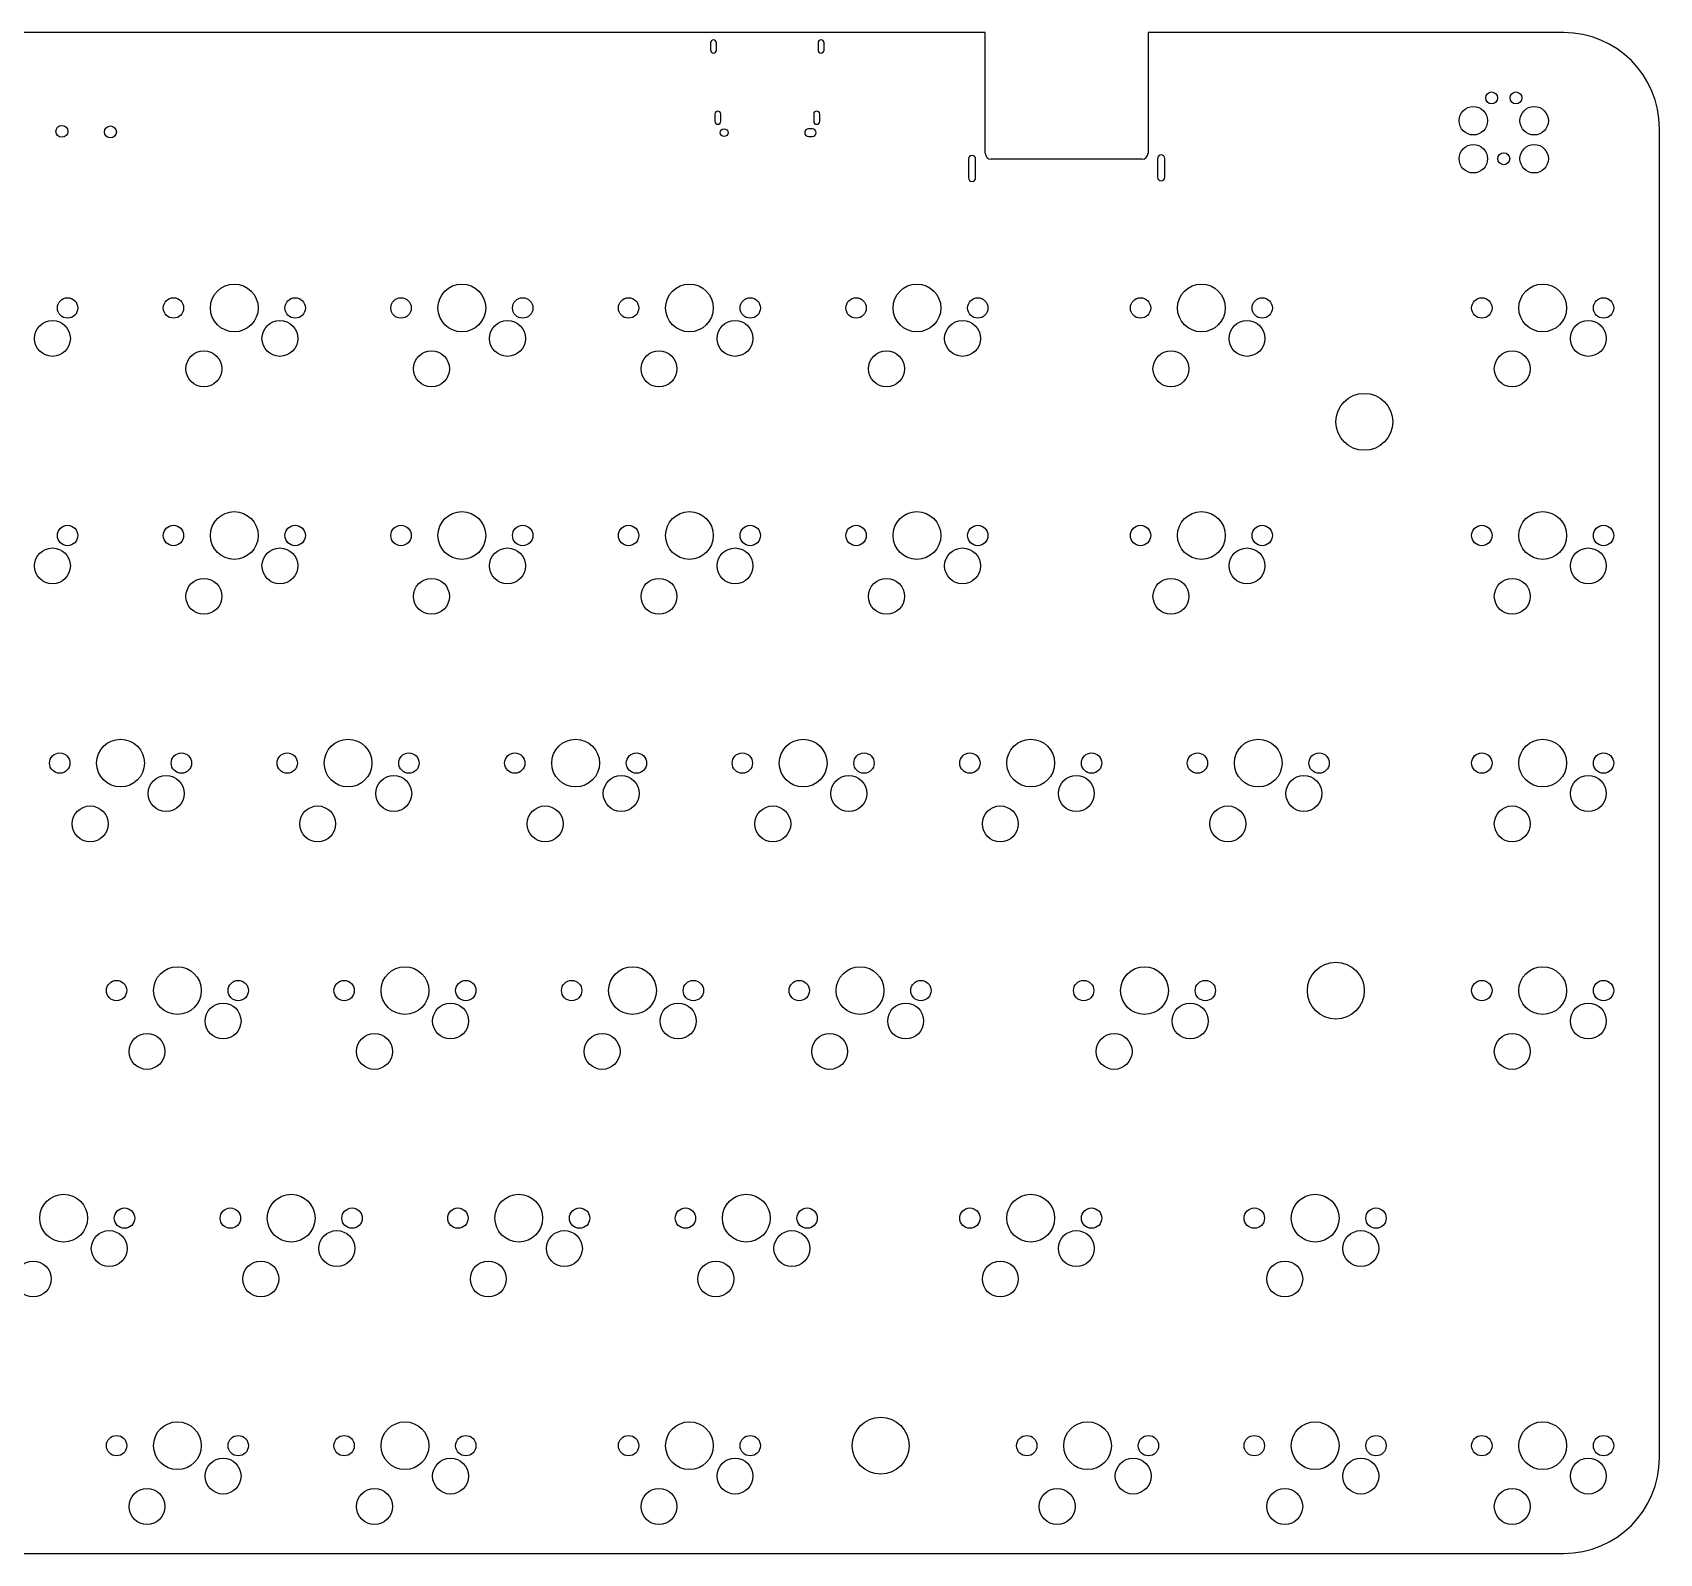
# Model space of a CAD drawing. Extents: x 1 to 300, y -114 to 13.
# Drawn here: x 164.2 to 300, y -114 to 13 of the extents above; entities that cross this region are included whole.
import ezdxf

# ---------------------------------------------------------------- set-up
doc = ezdxf.new("R2010")
doc.units = 0
doc.layers.add('Part__Feature439', color=7, linetype='CONTINUOUS')

msp = doc.modelspace()

# ---------------------------------------------------------------- linework, layer by layer
at = {"layer": 'Part__Feature439'}
for p, q in [((243.7, 13), (57.3, 13)), ((243.7, 13, 1.6), (57.3, 13, 1.6)), ((243.7, 13), (57.3, 13)), ((243.7, 13, 1.6), (57.3, 13, 1.6)), ((243.7, 10.9), (243.7, 13)), ((243.7, 10.9, 1.6), (243.7, 13, 1.6)), ((243.7, 10.9), (243.7, 13)), ((243.7, 13), (243.7, 13, 1.6)), ((243.7, 10.9, 1.6), (243.7, 13, 1.6)), ((243.7, 13), (243.7, 13, 1.6)), ((257.3, 13), (257.3, 10.9)), ((292, 13), (257.3, 13)), ((292, 13, 1.6), (257.3, 13, 1.6)), ((257.3, 13, 1.6), (257.3, 10.9, 1.6)), ((257.3, 13), (257.3, 13, 1.6)), ((257.3, 13), (257.3, 10.9)), ((257.3, 13, 1.6), (257.3, 10.9, 1.6)), ((292, 13), (257.3, 13)), ((257.3, 13), (257.3, 13, 1.6)), ((292, 13, 1.6), (257.3, 13, 1.6)), ((292, 13), (292, 13, 1.6)), ((292, 13), (292, 13, 1.6)), ((220.76, 12.14), (220.76, 11.54)), ((220.76, 12.14, 1.6), (220.76, 11.54, 1.6)), ((220.76, 12.14), (220.76, 12.14, 1.6)), ((220.76, 12.14), (220.76, 12.14, 1.6)), ((220.76, 12.14, 1.6), (220.76, 11.54, 1.6)), ((220.76, 12.14), (220.76, 11.54)), ((220.76, 11.54), (220.76, 11.54, 1.6)), ((220.76, 11.54), (220.76, 11.54, 1.6)), ((221.26, 11.54), (221.26, 12.14)), ((221.26, 11.54, 1.6), (221.26, 12.14, 1.6)), ((221.26, 12.14), (221.26, 12.14, 1.6)), ((221.26, 11.54, 1.6), (221.26, 12.14, 1.6)), ((221.26, 12.14), (221.26, 12.14, 1.6)), ((221.26, 11.54), (221.26, 12.14)), ((221.26, 11.54), (221.26, 11.54, 1.6)), ((221.26, 11.54), (221.26, 11.54, 1.6)), ((229.74, 12.14), (229.74, 11.54)), ((229.74, 12.14, 1.6), (229.74, 11.54, 1.6)), ((229.74, 12.14), (229.74, 12.14, 1.6)), ((229.74, 12.14), (229.74, 12.14, 1.6)), ((229.74, 12.14, 1.6), (229.74, 11.54, 1.6)), ((229.74, 12.14), (229.74, 11.54)), ((229.74, 11.54), (229.74, 11.54, 1.6)), ((229.74, 11.54), (229.74, 11.54, 1.6)), ((230.24, 11.54), (230.24, 12.14)), ((230.24, 11.54, 1.6), (230.24, 12.14, 1.6)), ((230.24, 12.14), (230.24, 12.14, 1.6)), ((230.24, 11.54, 1.6), (230.24, 12.14, 1.6)), ((230.24, 12.14), (230.24, 12.14, 1.6)), ((230.24, 11.54), (230.24, 12.14)), ((230.24, 11.54), (230.24, 11.54, 1.6)), ((230.24, 11.54), (230.24, 11.54, 1.6)), ((243.7, 2.92), (243.7, 10.9)), ((243.7, 2.92, 1.6), (243.7, 10.9, 1.6)), ((243.7, 2.92), (243.7, 10.9)), ((243.7, 10.9), (243.7, 10.9, 1.6)), ((243.7, 2.92, 1.6), (243.7, 10.9, 1.6)), ((243.7, 10.9), (243.7, 10.9, 1.6)), ((257.3, 10.9), (257.3, 10.9, 1.6)), ((257.3, 10.9), (257.3, 2.92)), ((257.3, 10.9, 1.6), (257.3, 2.92, 1.6)), ((257.3, 10.9), (257.3, 2.92)), ((257.3, 10.9, 1.6), (257.3, 2.92, 1.6)), ((257.3, 10.9), (257.3, 10.9, 1.6)), ((285.489, 7.54), (285.489, 7.54, 1.6)), ((285.489, 7.54), (285.489, 7.54, 1.6)), ((287.521, 7.54), (287.521, 7.54, 1.6)), ((287.521, 7.54), (287.521, 7.54, 1.6)), ((221.12, 6.19), (221.12, 5.59)), ((221.12, 6.19, 1.6), (221.12, 5.59, 1.6)), ((221.12, 6.19), (221.12, 6.19, 1.6)), ((221.12, 6.19), (221.12, 6.19, 1.6)), ((221.12, 6.19, 1.6), (221.12, 5.59, 1.6)), ((221.12, 6.19), (221.12, 5.59)), ((221.12, 5.59), (221.12, 5.59, 1.6)), ((221.12, 5.59), (221.12, 5.59, 1.6)), ((221.62, 5.59), (221.62, 6.19)), ((221.62, 5.59, 1.6), (221.62, 6.19, 1.6)), ((221.62, 6.19), (221.62, 6.19, 1.6)), ((221.62, 5.59, 1.6), (221.62, 6.19, 1.6)), ((221.62, 6.19), (221.62, 6.19, 1.6)), ((221.62, 5.59), (221.62, 6.19)), ((221.62, 5.59), (221.62, 5.59, 1.6)), ((221.62, 5.59), (221.62, 5.59, 1.6)), ((229.38, 6.19), (229.38, 5.59)), ((229.38, 6.19, 1.6), (229.38, 5.59, 1.6)), ((229.38, 6.19), (229.38, 6.19, 1.6)), ((229.38, 6.19), (229.38, 6.19, 1.6)), ((229.38, 6.19, 1.6), (229.38, 5.59, 1.6)), ((229.38, 6.19), (229.38, 5.59)), ((229.38, 5.59), (229.38, 5.59, 1.6)), ((229.38, 5.59), (229.38, 5.59, 1.6)), ((229.88, 5.59), (229.88, 6.19)), ((229.88, 5.59, 1.6), (229.88, 6.19, 1.6)), ((229.88, 6.19), (229.88, 6.19, 1.6)), ((229.88, 5.59, 1.6), (229.88, 6.19, 1.6)), ((229.88, 6.19), (229.88, 6.19, 1.6)), ((229.88, 5.59), (229.88, 6.19)), ((229.88, 5.59), (229.88, 5.59, 1.6)), ((229.88, 5.59), (229.88, 5.59, 1.6)), ((283.273, 5.635), (283.273, 5.635, 1.6)), ((283.273, 5.635), (283.273, 5.635, 1.6)), ((288.353, 5.635), (288.353, 5.635, 1.6)), ((288.353, 5.635), (288.353, 5.635, 1.6)), ((166.1, 4.75), (166.1, 4.75, 1.6)), ((166.1, 4.75), (166.1, 4.75, 1.6)), ((170.15, 4.7), (170.15, 4.7, 1.6)), ((170.15, 4.7), (170.15, 4.7, 1.6)), ((221.575, 4.64), (221.575, 4.64, 1.6)), ((221.575, 4.64), (221.575, 4.64, 1.6)), ((229.25, 4.965), (228.95, 4.965)), ((229.25, 4.965, 1.6), (228.95, 4.965, 1.6)), ((229.25, 4.965, 1.6), (228.95, 4.965, 1.6)), ((228.95, 4.965), (228.95, 4.965, 1.6)), ((229.25, 4.965), (228.95, 4.965)), ((228.95, 4.965), (228.95, 4.965, 1.6)), ((228.95, 4.315), (229.25, 4.315)), ((228.95, 4.315, 1.6), (229.25, 4.315, 1.6)), ((228.95, 4.315), (228.95, 4.315, 1.6)), ((228.95, 4.315, 1.6), (229.25, 4.315, 1.6)), ((228.95, 4.315), (229.25, 4.315)), ((228.95, 4.315), (228.95, 4.315, 1.6)), ((229.25, 4.965), (229.25, 4.965, 1.6)), ((229.25, 4.965), (229.25, 4.965, 1.6)), ((229.25, 4.315), (229.25, 4.315, 1.6)), ((229.25, 4.315), (229.25, 4.315, 1.6)), ((300, -106), (300, 5)), ((300, -106, 1.6), (300, 5, 1.6)), ((300, 5), (300, 5, 1.6)), ((300, -106), (300, 5)), ((300, 5), (300, 5, 1.6)), ((300, -106, 1.6), (300, 5, 1.6)), ((243.7, 2.92), (243.7, 2.92, 1.6)), ((243.7, 2.92), (243.7, 2.92, 1.6)), ((257.3, 2.92), (257.3, 2.92, 1.6)), ((257.3, 2.92), (257.3, 2.92, 1.6)), ((242.3, 2.44), (242.3, 0.86)), ((242.3, 2.44, 1.6), (242.3, 0.86, 1.6)), ((242.3, 2.44), (242.3, 2.44, 1.6)), ((242.3, 2.44, 1.6), (242.3, 0.86, 1.6)), ((242.3, 2.44), (242.3, 0.86)), ((242.3, 2.44), (242.3, 2.44, 1.6)), ((242.9, 0.86), (242.9, 2.44)), ((242.9, 0.86, 1.6), (242.9, 2.44, 1.6)), ((242.9, 0.86, 1.6), (242.9, 2.44, 1.6)), ((242.9, 2.44), (242.9, 2.44, 1.6)), ((242.9, 0.86), (242.9, 2.44)), ((242.9, 2.44), (242.9, 2.44, 1.6)), ((256.8, 2.42), (244.2, 2.42)), ((244.2, 2.42), (244.2, 2.42, 1.6)), ((256.8, 2.42, 1.6), (244.2, 2.42, 1.6)), ((256.8, 2.42), (244.2, 2.42)), ((256.8, 2.42, 1.6), (244.2, 2.42, 1.6)), ((244.2, 2.42), (244.2, 2.42, 1.6)), ((256.8, 2.42), (256.8, 2.42, 1.6)), ((256.8, 2.42), (256.8, 2.42, 1.6)), ((258.1, 2.49), (258.1, 0.91)), ((258.1, 2.49, 1.6), (258.1, 0.91, 1.6)), ((258.1, 2.49), (258.1, 2.49, 1.6)), ((258.1, 2.49, 1.6), (258.1, 0.91, 1.6)), ((258.1, 2.49), (258.1, 0.91)), ((258.1, 2.49), (258.1, 2.49, 1.6)), ((258.7, 0.91), (258.7, 2.49)), ((258.7, 0.91, 1.6), (258.7, 2.49, 1.6)), ((258.7, 0.91, 1.6), (258.7, 2.49, 1.6)), ((258.7, 2.49), (258.7, 2.49, 1.6)), ((258.7, 0.91), (258.7, 2.49)), ((258.7, 2.49), (258.7, 2.49, 1.6)), ((283.273, 2.46), (283.273, 2.46, 1.6)), ((283.273, 2.46), (283.273, 2.46, 1.6)), ((286.505, 2.46), (286.505, 2.46, 1.6)), ((286.505, 2.46), (286.505, 2.46, 1.6)), ((288.353, 2.46), (288.353, 2.46, 1.6)), ((288.353, 2.46), (288.353, 2.46, 1.6)), ((242.3, 0.86), (242.3, 0.86, 1.6)), ((242.3, 0.86), (242.3, 0.86, 1.6)), ((242.9, 0.86), (242.9, 0.86, 1.6)), ((242.9, 0.86), (242.9, 0.86, 1.6)), ((258.1, 0.91), (258.1, 0.91, 1.6)), ((258.1, 0.91), (258.1, 0.91, 1.6)), ((258.7, 0.91), (258.7, 0.91, 1.6)), ((258.7, 0.91), (258.7, 0.91, 1.6)), ((166.229, -10), (166.229, -10, 1.6)), ((166.229, -10), (166.229, -10, 1.6)), ((175.069, -10), (175.069, -10, 1.6)), ((175.069, -10), (175.069, -10, 1.6)), ((179.006, -10), (179.006, -10, 1.6)), ((179.006, -10), (179.006, -10, 1.6)), ((185.229, -10), (185.229, -10, 1.6)), ((185.229, -10), (185.229, -10, 1.6)), ((194.069, -10), (194.069, -10, 1.6)), ((194.069, -10), (194.069, -10, 1.6)), ((198.006, -10), (198.006, -10, 1.6)), ((198.006, -10), (198.006, -10, 1.6)), ((204.229, -10), (204.229, -10, 1.6)), ((204.229, -10), (204.229, -10, 1.6)), ((213.069, -10), (213.069, -10, 1.6)), ((213.069, -10), (213.069, -10, 1.6)), ((217.006, -10), (217.006, -10, 1.6)), ((217.006, -10), (217.006, -10, 1.6)), ((223.229, -10), (223.229, -10, 1.6)), ((223.229, -10), (223.229, -10, 1.6)), ((232.069, -10), (232.069, -10, 1.6)), ((232.069, -10), (232.069, -10, 1.6)), ((236.006, -10), (236.006, -10, 1.6)), ((236.006, -10), (236.006, -10, 1.6)), ((242.229, -10), (242.229, -10, 1.6)), ((242.229, -10), (242.229, -10, 1.6)), ((255.819, -10), (255.819, -10, 1.6)), ((255.819, -10), (255.819, -10, 1.6)), ((259.756, -10), (259.756, -10, 1.6)), ((259.756, -10), (259.756, -10, 1.6)), ((265.979, -10), (265.979, -10, 1.6)), ((265.979, -10), (265.979, -10, 1.6)), ((284.319, -10), (284.319, -10, 1.6)), ((284.319, -10), (284.319, -10, 1.6)), ((288.256, -10), (288.256, -10, 1.6)), ((288.256, -10), (288.256, -10, 1.6)), ((294.479, -10), (294.479, -10, 1.6)), ((294.479, -10), (294.479, -10, 1.6)), ((164.31, -12.54), (164.31, -12.54, 1.6)), ((164.31, -12.54), (164.31, -12.54, 1.6)), ((183.31, -12.54), (183.31, -12.54, 1.6)), ((183.31, -12.54), (183.31, -12.54, 1.6)), ((202.31, -12.54), (202.31, -12.54, 1.6)), ((202.31, -12.54), (202.31, -12.54, 1.6)), ((221.31, -12.54), (221.31, -12.54, 1.6)), ((221.31, -12.54), (221.31, -12.54, 1.6)), ((240.31, -12.54), (240.31, -12.54, 1.6)), ((240.31, -12.54), (240.31, -12.54, 1.6)), ((264.06, -12.54), (264.06, -12.54, 1.6)), ((264.06, -12.54), (264.06, -12.54, 1.6)), ((292.56, -12.54), (292.56, -12.54, 1.6)), ((292.56, -12.54), (292.56, -12.54, 1.6)), ((176.96, -15.08), (176.96, -15.08, 1.6)), ((176.96, -15.08), (176.96, -15.08, 1.6)), ((195.96, -15.08), (195.96, -15.08, 1.6)), ((195.96, -15.08), (195.96, -15.08, 1.6)), ((214.96, -15.08), (214.96, -15.08, 1.6)), ((214.96, -15.08), (214.96, -15.08, 1.6)), ((233.96, -15.08), (233.96, -15.08, 1.6)), ((233.96, -15.08), (233.96, -15.08, 1.6)), ((257.71, -15.08), (257.71, -15.08, 1.6)), ((257.71, -15.08), (257.71, -15.08, 1.6)), ((286.21, -15.08), (286.21, -15.08, 1.6)), ((286.21, -15.08), (286.21, -15.08, 1.6)), ((272.977, -19.5058), (272.977, -19.5058, 1.6)), ((272.977, -19.5058), (272.977, -19.5058, 1.6)), ((166.229, -29), (166.229, -29, 1.6)), ((166.229, -29), (166.229, -29, 1.6)), ((175.069, -29), (175.069, -29, 1.6)), ((175.069, -29), (175.069, -29, 1.6)), ((179.006, -29), (179.006, -29, 1.6)), ((179.006, -29), (179.006, -29, 1.6)), ((185.229, -29), (185.229, -29, 1.6)), ((185.229, -29), (185.229, -29, 1.6)), ((194.069, -29), (194.069, -29, 1.6)), ((194.069, -29), (194.069, -29, 1.6)), ((198.006, -29), (198.006, -29, 1.6)), ((198.006, -29), (198.006, -29, 1.6)), ((204.229, -29), (204.229, -29, 1.6)), ((204.229, -29), (204.229, -29, 1.6)), ((213.069, -29), (213.069, -29, 1.6)), ((213.069, -29), (213.069, -29, 1.6)), ((217.006, -29), (217.006, -29, 1.6)), ((217.006, -29), (217.006, -29, 1.6)), ((223.229, -29), (223.229, -29, 1.6)), ((223.229, -29), (223.229, -29, 1.6)), ((232.069, -29), (232.069, -29, 1.6)), ((232.069, -29), (232.069, -29, 1.6)), ((236.006, -29), (236.006, -29, 1.6)), ((236.006, -29), (236.006, -29, 1.6)), ((242.229, -29), (242.229, -29, 1.6)), ((242.229, -29), (242.229, -29, 1.6)), ((255.819, -29), (255.819, -29, 1.6)), ((255.819, -29), (255.819, -29, 1.6)), ((259.756, -29), (259.756, -29, 1.6)), ((259.756, -29), (259.756, -29, 1.6)), ((265.979, -29), (265.979, -29, 1.6)), ((265.979, -29), (265.979, -29, 1.6)), ((284.319, -29), (284.319, -29, 1.6)), ((284.319, -29), (284.319, -29, 1.6)), ((288.256, -29), (288.256, -29, 1.6)), ((288.256, -29), (288.256, -29, 1.6)), ((294.479, -29), (294.479, -29, 1.6)), ((294.479, -29), (294.479, -29, 1.6)), ((164.31, -31.54), (164.31, -31.54, 1.6)), ((164.31, -31.54), (164.31, -31.54, 1.6)), ((183.31, -31.54), (183.31, -31.54, 1.6)), ((183.31, -31.54), (183.31, -31.54, 1.6)), ((202.31, -31.54), (202.31, -31.54, 1.6)), ((202.31, -31.54), (202.31, -31.54, 1.6)), ((221.31, -31.54), (221.31, -31.54, 1.6)), ((221.31, -31.54), (221.31, -31.54, 1.6)), ((240.31, -31.54), (240.31, -31.54, 1.6)), ((240.31, -31.54), (240.31, -31.54, 1.6)), ((264.06, -31.54), (264.06, -31.54, 1.6)), ((264.06, -31.54), (264.06, -31.54, 1.6)), ((292.56, -31.54), (292.56, -31.54, 1.6)), ((292.56, -31.54), (292.56, -31.54, 1.6)), ((176.96, -34.08), (176.96, -34.08, 1.6)), ((176.96, -34.08), (176.96, -34.08, 1.6)), ((195.96, -34.08), (195.96, -34.08, 1.6)), ((195.96, -34.08), (195.96, -34.08, 1.6)), ((214.96, -34.08), (214.96, -34.08, 1.6)), ((214.96, -34.08), (214.96, -34.08, 1.6)), ((233.96, -34.08), (233.96, -34.08, 1.6)), ((233.96, -34.08), (233.96, -34.08, 1.6)), ((257.71, -34.08), (257.71, -34.08, 1.6)), ((257.71, -34.08), (257.71, -34.08, 1.6)), ((286.21, -34.08), (286.21, -34.08, 1.6)), ((286.21, -34.08), (286.21, -34.08, 1.6)), ((165.569, -48), (165.569, -48, 1.6)), ((165.569, -48), (165.569, -48, 1.6)), ((169.506, -48), (169.506, -48, 1.6)), ((169.506, -48), (169.506, -48, 1.6)), ((175.729, -48), (175.729, -48, 1.6)), ((175.729, -48), (175.729, -48, 1.6)), ((184.569, -48), (184.569, -48, 1.6)), ((184.569, -48), (184.569, -48, 1.6)), ((188.506, -48), (188.506, -48, 1.6)), ((188.506, -48), (188.506, -48, 1.6)), ((194.729, -48), (194.729, -48, 1.6)), ((194.729, -48), (194.729, -48, 1.6)), ((203.569, -48), (203.569, -48, 1.6)), ((203.569, -48), (203.569, -48, 1.6)), ((207.506, -48), (207.506, -48, 1.6)), ((207.506, -48), (207.506, -48, 1.6)), ((213.729, -48), (213.729, -48, 1.6)), ((213.729, -48), (213.729, -48, 1.6)), ((222.569, -48), (222.569, -48, 1.6)), ((222.569, -48), (222.569, -48, 1.6)), ((226.506, -48), (226.506, -48, 1.6)), ((226.506, -48), (226.506, -48, 1.6)), ((232.729, -48), (232.729, -48, 1.6)), ((232.729, -48), (232.729, -48, 1.6)), ((241.569, -48), (241.569, -48, 1.6)), ((241.569, -48), (241.569, -48, 1.6)), ((245.506, -48), (245.506, -48, 1.6)), ((245.506, -48), (245.506, -48, 1.6)), ((251.729, -48), (251.729, -48, 1.6)), ((251.729, -48), (251.729, -48, 1.6)), ((260.569, -48), (260.569, -48, 1.6)), ((260.569, -48), (260.569, -48, 1.6)), ((264.506, -48), (264.506, -48, 1.6)), ((264.506, -48), (264.506, -48, 1.6)), ((270.729, -48), (270.729, -48, 1.6)), ((270.729, -48), (270.729, -48, 1.6)), ((284.319, -48), (284.319, -48, 1.6)), ((284.319, -48), (284.319, -48, 1.6)), ((288.256, -48), (288.256, -48, 1.6)), ((288.256, -48), (288.256, -48, 1.6)), ((294.479, -48), (294.479, -48, 1.6)), ((294.479, -48), (294.479, -48, 1.6)), ((173.81, -50.54), (173.81, -50.54, 1.6)), ((173.81, -50.54), (173.81, -50.54, 1.6)), ((192.81, -50.54), (192.81, -50.54, 1.6)), ((192.81, -50.54), (192.81, -50.54, 1.6)), ((211.81, -50.54), (211.81, -50.54, 1.6)), ((211.81, -50.54), (211.81, -50.54, 1.6)), ((230.81, -50.54), (230.81, -50.54, 1.6)), ((230.81, -50.54), (230.81, -50.54, 1.6)), ((249.81, -50.54), (249.81, -50.54, 1.6)), ((249.81, -50.54), (249.81, -50.54, 1.6)), ((268.81, -50.54), (268.81, -50.54, 1.6)), ((268.81, -50.54), (268.81, -50.54, 1.6)), ((292.56, -50.54), (292.56, -50.54, 1.6)), ((292.56, -50.54), (292.56, -50.54, 1.6)), ((167.46, -53.08), (167.46, -53.08, 1.6)), ((167.46, -53.08), (167.46, -53.08, 1.6)), ((186.46, -53.08), (186.46, -53.08, 1.6)), ((186.46, -53.08), (186.46, -53.08, 1.6)), ((205.46, -53.08), (205.46, -53.08, 1.6)), ((205.46, -53.08), (205.46, -53.08, 1.6)), ((224.46, -53.08), (224.46, -53.08, 1.6)), ((224.46, -53.08), (224.46, -53.08, 1.6)), ((243.46, -53.08), (243.46, -53.08, 1.6)), ((243.46, -53.08), (243.46, -53.08, 1.6)), ((262.46, -53.08), (262.46, -53.08, 1.6)), ((262.46, -53.08), (262.46, -53.08, 1.6)), ((286.21, -53.08), (286.21, -53.08, 1.6)), ((286.21, -53.08), (286.21, -53.08, 1.6)), ((170.319, -67), (170.319, -67, 1.6)), ((170.319, -67), (170.319, -67, 1.6)), ((174.256, -67), (174.256, -67, 1.6)), ((174.256, -67), (174.256, -67, 1.6)), ((180.479, -67), (180.479, -67, 1.6)), ((180.479, -67), (180.479, -67, 1.6)), ((189.319, -67), (189.319, -67, 1.6)), ((189.319, -67), (189.319, -67, 1.6)), ((193.256, -67), (193.256, -67, 1.6)), ((193.256, -67), (193.256, -67, 1.6)), ((199.479, -67), (199.479, -67, 1.6)), ((199.479, -67), (199.479, -67, 1.6)), ((208.319, -67), (208.319, -67, 1.6)), ((208.319, -67), (208.319, -67, 1.6)), ((212.256, -67), (212.256, -67, 1.6)), ((212.256, -67), (212.256, -67, 1.6)), ((218.479, -67), (218.479, -67, 1.6)), ((218.479, -67), (218.479, -67, 1.6)), ((227.319, -67), (227.319, -67, 1.6)), ((227.319, -67), (227.319, -67, 1.6)), ((231.256, -67), (231.256, -67, 1.6)), ((231.256, -67), (231.256, -67, 1.6)), ((237.479, -67), (237.479, -67, 1.6)), ((237.479, -67), (237.479, -67, 1.6)), ((251.069, -67), (251.069, -67, 1.6)), ((251.069, -67), (251.069, -67, 1.6)), ((255.006, -67), (255.006, -67, 1.6)), ((255.006, -67), (255.006, -67, 1.6)), ((261.229, -67), (261.229, -67, 1.6)), ((261.229, -67), (261.229, -67, 1.6)), ((270.602, -67), (270.602, -67, 1.6)), ((270.602, -67), (270.602, -67, 1.6)), ((284.319, -67), (284.319, -67, 1.6)), ((284.319, -67), (284.319, -67, 1.6)), ((288.256, -67), (288.256, -67, 1.6)), ((288.256, -67), (288.256, -67, 1.6)), ((294.479, -67), (294.479, -67, 1.6)), ((294.479, -67), (294.479, -67, 1.6)), ((178.56, -69.54), (178.56, -69.54, 1.6)), ((178.56, -69.54), (178.56, -69.54, 1.6)), ((197.56, -69.54), (197.56, -69.54, 1.6)), ((197.56, -69.54), (197.56, -69.54, 1.6)), ((216.56, -69.54), (216.56, -69.54, 1.6)), ((216.56, -69.54), (216.56, -69.54, 1.6)), ((235.56, -69.54), (235.56, -69.54, 1.6)), ((235.56, -69.54), (235.56, -69.54, 1.6)), ((259.31, -69.54), (259.31, -69.54, 1.6)), ((259.31, -69.54), (259.31, -69.54, 1.6)), ((292.56, -69.54), (292.56, -69.54, 1.6)), ((292.56, -69.54), (292.56, -69.54, 1.6)), ((172.21, -72.08), (172.21, -72.08, 1.6)), ((172.21, -72.08), (172.21, -72.08, 1.6)), ((191.21, -72.08), (191.21, -72.08, 1.6)), ((191.21, -72.08), (191.21, -72.08, 1.6)), ((210.21, -72.08), (210.21, -72.08, 1.6)), ((210.21, -72.08), (210.21, -72.08, 1.6)), ((229.21, -72.08), (229.21, -72.08, 1.6)), ((229.21, -72.08), (229.21, -72.08, 1.6)), ((252.96, -72.08), (252.96, -72.08, 1.6)), ((252.96, -72.08), (252.96, -72.08, 1.6)), ((286.21, -72.08), (286.21, -72.08, 1.6)), ((286.21, -72.08), (286.21, -72.08, 1.6)), ((164.756, -86), (164.756, -86, 1.6)), ((164.756, -86), (164.756, -86, 1.6)), ((170.979, -86), (170.979, -86, 1.6)), ((170.979, -86), (170.979, -86, 1.6)), ((179.819, -86), (179.819, -86, 1.6)), ((179.819, -86), (179.819, -86, 1.6)), ((183.756, -86), (183.756, -86, 1.6)), ((183.756, -86), (183.756, -86, 1.6)), ((189.979, -86), (189.979, -86, 1.6)), ((189.979, -86), (189.979, -86, 1.6)), ((198.819, -86), (198.819, -86, 1.6)), ((198.819, -86), (198.819, -86, 1.6)), ((202.756, -86), (202.756, -86, 1.6)), ((202.756, -86), (202.756, -86, 1.6)), ((208.979, -86), (208.979, -86, 1.6)), ((208.979, -86), (208.979, -86, 1.6)), ((217.819, -86), (217.819, -86, 1.6)), ((217.819, -86), (217.819, -86, 1.6)), ((221.756, -86), (221.756, -86, 1.6)), ((221.756, -86), (221.756, -86, 1.6)), ((227.979, -86), (227.979, -86, 1.6)), ((227.979, -86), (227.979, -86, 1.6)), ((241.569, -86), (241.569, -86, 1.6)), ((241.569, -86), (241.569, -86, 1.6)), ((245.506, -86), (245.506, -86, 1.6)), ((245.506, -86), (245.506, -86, 1.6)), ((251.729, -86), (251.729, -86, 1.6)), ((251.729, -86), (251.729, -86, 1.6)), ((265.319, -86), (265.319, -86, 1.6)), ((265.319, -86), (265.319, -86, 1.6)), ((269.256, -86), (269.256, -86, 1.6)), ((269.256, -86), (269.256, -86, 1.6)), ((275.479, -86), (275.479, -86, 1.6)), ((275.479, -86), (275.479, -86, 1.6)), ((169.06, -88.54), (169.06, -88.54, 1.6)), ((169.06, -88.54), (169.06, -88.54, 1.6)), ((188.06, -88.54), (188.06, -88.54, 1.6)), ((188.06, -88.54), (188.06, -88.54, 1.6)), ((207.06, -88.54), (207.06, -88.54, 1.6)), ((207.06, -88.54), (207.06, -88.54, 1.6)), ((226.06, -88.54), (226.06, -88.54, 1.6)), ((226.06, -88.54), (226.06, -88.54, 1.6)), ((249.81, -88.54), (249.81, -88.54, 1.6)), ((249.81, -88.54), (249.81, -88.54, 1.6)), ((273.56, -88.54), (273.56, -88.54, 1.6)), ((273.56, -88.54), (273.56, -88.54, 1.6)), ((181.71, -91.08), (181.71, -91.08, 1.6)), ((181.71, -91.08), (181.71, -91.08, 1.6)), ((200.71, -91.08), (200.71, -91.08, 1.6)), ((200.71, -91.08), (200.71, -91.08, 1.6)), ((219.71, -91.08), (219.71, -91.08, 1.6)), ((219.71, -91.08), (219.71, -91.08, 1.6)), ((243.46, -91.08), (243.46, -91.08, 1.6)), ((243.46, -91.08), (243.46, -91.08, 1.6)), ((267.21, -91.08), (267.21, -91.08, 1.6)), ((267.21, -91.08), (267.21, -91.08, 1.6)), ((170.319, -105), (170.319, -105, 1.6)), ((170.319, -105), (170.319, -105, 1.6)), ((174.256, -105), (174.256, -105, 1.6)), ((174.256, -105), (174.256, -105, 1.6)), ((180.479, -105), (180.479, -105, 1.6)), ((180.479, -105), (180.479, -105, 1.6)), ((189.319, -105), (189.319, -105, 1.6)), ((189.319, -105), (189.319, -105, 1.6)), ((193.256, -105), (193.256, -105, 1.6)), ((193.256, -105), (193.256, -105, 1.6)), ((199.479, -105), (199.479, -105, 1.6)), ((199.479, -105), (199.479, -105, 1.6)), ((213.069, -105), (213.069, -105, 1.6)), ((213.069, -105), (213.069, -105, 1.6)), ((217.006, -105), (217.006, -105, 1.6)), ((217.006, -105), (217.006, -105, 1.6)), ((223.229, -105), (223.229, -105, 1.6)), ((223.229, -105), (223.229, -105, 1.6)), ((232.6, -105), (232.6, -105, 1.6)), ((232.6, -105), (232.6, -105, 1.6)), ((246.319, -105), (246.319, -105, 1.6)), ((246.319, -105), (246.319, -105, 1.6)), ((250.256, -105), (250.256, -105, 1.6)), ((250.256, -105), (250.256, -105, 1.6)), ((256.479, -105), (256.479, -105, 1.6)), ((256.479, -105), (256.479, -105, 1.6)), ((265.319, -105), (265.319, -105, 1.6)), ((265.319, -105), (265.319, -105, 1.6)), ((269.256, -105), (269.256, -105, 1.6)), ((269.256, -105), (269.256, -105, 1.6)), ((275.479, -105), (275.479, -105, 1.6)), ((275.479, -105), (275.479, -105, 1.6)), ((284.319, -105), (284.319, -105, 1.6)), ((284.319, -105), (284.319, -105, 1.6)), ((288.256, -105), (288.256, -105, 1.6)), ((288.256, -105), (288.256, -105, 1.6)), ((294.479, -105), (294.479, -105, 1.6)), ((294.479, -105), (294.479, -105, 1.6)), ((300, -106), (300, -106, 1.6)), ((300, -106), (300, -106, 1.6)), ((178.56, -107.54), (178.56, -107.54, 1.6)), ((178.56, -107.54), (178.56, -107.54, 1.6)), ((197.56, -107.54), (197.56, -107.54, 1.6)), ((197.56, -107.54), (197.56, -107.54, 1.6)), ((221.31, -107.54), (221.31, -107.54, 1.6)), ((221.31, -107.54), (221.31, -107.54, 1.6)), ((254.56, -107.54), (254.56, -107.54, 1.6)), ((254.56, -107.54), (254.56, -107.54, 1.6)), ((273.56, -107.54), (273.56, -107.54, 1.6)), ((273.56, -107.54), (273.56, -107.54, 1.6)), ((292.56, -107.54), (292.56, -107.54, 1.6)), ((292.56, -107.54), (292.56, -107.54, 1.6)), ((172.21, -110.08), (172.21, -110.08, 1.6)), ((172.21, -110.08), (172.21, -110.08, 1.6)), ((191.21, -110.08), (191.21, -110.08, 1.6)), ((191.21, -110.08), (191.21, -110.08, 1.6)), ((214.96, -110.08), (214.96, -110.08, 1.6)), ((214.96, -110.08), (214.96, -110.08, 1.6)), ((248.21, -110.08), (248.21, -110.08, 1.6)), ((248.21, -110.08), (248.21, -110.08, 1.6)), ((267.21, -110.08), (267.21, -110.08, 1.6)), ((267.21, -110.08), (267.21, -110.08, 1.6)), ((286.21, -110.08), (286.21, -110.08, 1.6)), ((286.21, -110.08), (286.21, -110.08, 1.6)), ((9, -114), (292, -114)), ((9, -114, 1.6), (292, -114, 1.6)), ((9, -114), (292, -114)), ((9, -114, 1.6), (292, -114, 1.6)), ((292, -114), (292, -114, 1.6)), ((292, -114), (292, -114, 1.6))]:
    msp.add_line(p, q, dxfattribs=at)
for centre, radius in [((284.46, 5.635), 1.1874), ((284.46, 5.635), 1.1874), ((284.46, 5.635), 1.1874), ((284.46, 5.635), 1.1874), ((285.984, 7.54), 0.4953), ((285.984, 7.54), 0.4953), ((285.984, 7.54), 0.4953), ((285.984, 7.54), 0.4953), ((288.016, 7.54), 0.4953), ((288.016, 7.54), 0.4953), ((288.016, 7.54), 0.4953), ((288.016, 7.54), 0.4953), ((289.54, 5.635), 1.1874), ((289.54, 5.635), 1.1874), ((289.54, 5.635), 1.1874), ((289.54, 5.635), 1.1874), ((166.6, 4.75), 0.5), ((166.6, 4.75), 0.5), ((166.6, 4.75), 0.5), ((166.6, 4.75), 0.5), ((170.65, 4.7), 0.5), ((170.65, 4.7), 0.5), ((170.65, 4.7), 0.5), ((170.65, 4.7), 0.5), ((221.9, 4.64), 0.325), ((221.9, 4.64), 0.325), ((221.9, 4.64), 0.325), ((221.9, 4.64), 0.325), ((284.46, 2.46), 1.1874), ((284.46, 2.46), 1.1874), ((284.46, 2.46), 1.1874), ((284.46, 2.46), 1.1874), ((287, 2.46), 0.4953), ((287, 2.46), 0.4953), ((287, 2.46), 0.4953), ((287, 2.46), 0.4953), ((289.54, 2.46), 1.1874), ((289.54, 2.46), 1.1874), ((289.54, 2.46), 1.1874), ((289.54, 2.46), 1.1874), ((181, -10), 1.9939), ((181, -10), 1.9939), ((181, -10), 1.9939), ((181, -10), 1.9939), ((200, -10), 1.9939), ((200, -10), 1.9939), ((200, -10), 1.9939), ((200, -10), 1.9939), ((219, -10), 1.9939), ((219, -10), 1.9939), ((219, -10), 1.9939), ((219, -10), 1.9939), ((238, -10), 1.9939), ((238, -10), 1.9939), ((238, -10), 1.9939), ((238, -10), 1.9939), ((261.75, -10), 1.9939), ((261.75, -10), 1.9939), ((261.75, -10), 1.9939), ((261.75, -10), 1.9939), ((290.25, -10), 1.9939), ((290.25, -10), 1.9939), ((290.25, -10), 1.9939), ((290.25, -10), 1.9939), ((167.08, -10), 0.8509), ((167.08, -10), 0.8509), ((167.08, -10), 0.8509), ((167.08, -10), 0.8509), ((175.92, -10), 0.8509), ((175.92, -10), 0.8509), ((175.92, -10), 0.8509), ((175.92, -10), 0.8509), ((186.08, -10), 0.8509), ((186.08, -10), 0.8509), ((186.08, -10), 0.8509), ((186.08, -10), 0.8509), ((194.92, -10), 0.8509), ((194.92, -10), 0.8509), ((194.92, -10), 0.8509), ((194.92, -10), 0.8509), ((205.08, -10), 0.8509), ((205.08, -10), 0.8509), ((205.08, -10), 0.8509), ((205.08, -10), 0.8509), ((213.92, -10), 0.8509), ((213.92, -10), 0.8509), ((213.92, -10), 0.8509), ((213.92, -10), 0.8509), ((224.08, -10), 0.8509), ((224.08, -10), 0.8509), ((224.08, -10), 0.8509), ((224.08, -10), 0.8509), ((232.92, -10), 0.8509), ((232.92, -10), 0.8509), ((232.92, -10), 0.8509), ((232.92, -10), 0.8509), ((243.08, -10), 0.8509), ((243.08, -10), 0.8509), ((243.08, -10), 0.8509), ((243.08, -10), 0.8509), ((256.67, -10), 0.8509), ((256.67, -10), 0.8509), ((256.67, -10), 0.8509), ((256.67, -10), 0.8509), ((266.83, -10), 0.8509), ((266.83, -10), 0.8509), ((266.83, -10), 0.8509), ((266.83, -10), 0.8509), ((285.17, -10), 0.8509), ((285.17, -10), 0.8509), ((285.17, -10), 0.8509), ((285.17, -10), 0.8509), ((295.33, -10), 0.8509), ((295.33, -10), 0.8509), ((295.33, -10), 0.8509), ((295.33, -10), 0.8509), ((165.81, -12.54), 1.5), ((165.81, -12.54), 1.5), ((165.81, -12.54), 1.5), ((165.81, -12.54), 1.5), ((184.81, -12.54), 1.5), ((184.81, -12.54), 1.5), ((184.81, -12.54), 1.5), ((184.81, -12.54), 1.5), ((203.81, -12.54), 1.5), ((203.81, -12.54), 1.5), ((203.81, -12.54), 1.5), ((203.81, -12.54), 1.5), ((222.81, -12.54), 1.5), ((222.81, -12.54), 1.5), ((222.81, -12.54), 1.5), ((222.81, -12.54), 1.5), ((241.81, -12.54), 1.5), ((241.81, -12.54), 1.5), ((241.81, -12.54), 1.5), ((241.81, -12.54), 1.5), ((265.56, -12.54), 1.5), ((265.56, -12.54), 1.5), ((265.56, -12.54), 1.5), ((265.56, -12.54), 1.5), ((294.06, -12.54), 1.5), ((294.06, -12.54), 1.5), ((294.06, -12.54), 1.5), ((294.06, -12.54), 1.5), ((178.46, -15.08), 1.5), ((178.46, -15.08), 1.5), ((178.46, -15.08), 1.5), ((178.46, -15.08), 1.5), ((197.46, -15.08), 1.5), ((197.46, -15.08), 1.5), ((197.46, -15.08), 1.5), ((197.46, -15.08), 1.5), ((216.46, -15.08), 1.5), ((216.46, -15.08), 1.5), ((216.46, -15.08), 1.5), ((216.46, -15.08), 1.5), ((235.46, -15.08), 1.5), ((235.46, -15.08), 1.5), ((235.46, -15.08), 1.5), ((235.46, -15.08), 1.5), ((259.21, -15.08), 1.5), ((259.21, -15.08), 1.5), ((259.21, -15.08), 1.5), ((259.21, -15.08), 1.5), ((287.71, -15.08), 1.5), ((287.71, -15.08), 1.5), ((287.71, -15.08), 1.5), ((287.71, -15.08), 1.5), ((275.352, -19.5058), 2.375), ((275.352, -19.5058), 2.375), ((275.352, -19.5058), 2.375), ((275.352, -19.5058), 2.375), ((181, -29), 1.9939), ((181, -29), 1.9939), ((181, -29), 1.9939), ((181, -29), 1.9939), ((200, -29), 1.9939), ((200, -29), 1.9939), ((200, -29), 1.9939), ((200, -29), 1.9939), ((219, -29), 1.9939), ((219, -29), 1.9939), ((219, -29), 1.9939), ((219, -29), 1.9939), ((238, -29), 1.9939), ((238, -29), 1.9939), ((238, -29), 1.9939), ((238, -29), 1.9939), ((261.75, -29), 1.9939), ((261.75, -29), 1.9939), ((261.75, -29), 1.9939), ((261.75, -29), 1.9939), ((290.25, -29), 1.9939), ((290.25, -29), 1.9939), ((290.25, -29), 1.9939), ((290.25, -29), 1.9939), ((167.08, -29), 0.8509), ((167.08, -29), 0.8509), ((167.08, -29), 0.8509), ((167.08, -29), 0.8509), ((175.92, -29), 0.8509), ((175.92, -29), 0.8509), ((175.92, -29), 0.8509), ((175.92, -29), 0.8509), ((186.08, -29), 0.8509), ((186.08, -29), 0.8509), ((186.08, -29), 0.8509), ((186.08, -29), 0.8509), ((194.92, -29), 0.8509), ((194.92, -29), 0.8509), ((194.92, -29), 0.8509), ((194.92, -29), 0.8509), ((205.08, -29), 0.8509), ((205.08, -29), 0.8509), ((205.08, -29), 0.8509), ((205.08, -29), 0.8509), ((213.92, -29), 0.8509), ((213.92, -29), 0.8509), ((213.92, -29), 0.8509), ((213.92, -29), 0.8509), ((224.08, -29), 0.8509), ((224.08, -29), 0.8509), ((224.08, -29), 0.8509), ((224.08, -29), 0.8509), ((232.92, -29), 0.8509), ((232.92, -29), 0.8509), ((232.92, -29), 0.8509), ((232.92, -29), 0.8509), ((243.08, -29), 0.8509), ((243.08, -29), 0.8509), ((243.08, -29), 0.8509), ((243.08, -29), 0.8509), ((256.67, -29), 0.8509), ((256.67, -29), 0.8509), ((256.67, -29), 0.8509), ((256.67, -29), 0.8509), ((266.83, -29), 0.8509), ((266.83, -29), 0.8509), ((266.83, -29), 0.8509), ((266.83, -29), 0.8509), ((285.17, -29), 0.8509), ((285.17, -29), 0.8509), ((285.17, -29), 0.8509), ((285.17, -29), 0.8509), ((295.33, -29), 0.8509), ((295.33, -29), 0.8509), ((295.33, -29), 0.8509), ((295.33, -29), 0.8509), ((165.81, -31.54), 1.5), ((165.81, -31.54), 1.5), ((165.81, -31.54), 1.5), ((165.81, -31.54), 1.5), ((184.81, -31.54), 1.5), ((184.81, -31.54), 1.5), ((184.81, -31.54), 1.5), ((184.81, -31.54), 1.5), ((203.81, -31.54), 1.5), ((203.81, -31.54), 1.5), ((203.81, -31.54), 1.5), ((203.81, -31.54), 1.5), ((222.81, -31.54), 1.5), ((222.81, -31.54), 1.5), ((222.81, -31.54), 1.5), ((222.81, -31.54), 1.5), ((241.81, -31.54), 1.5), ((241.81, -31.54), 1.5), ((241.81, -31.54), 1.5), ((241.81, -31.54), 1.5), ((265.56, -31.54), 1.5), ((265.56, -31.54), 1.5), ((265.56, -31.54), 1.5), ((265.56, -31.54), 1.5), ((294.06, -31.54), 1.5), ((294.06, -31.54), 1.5), ((294.06, -31.54), 1.5), ((294.06, -31.54), 1.5), ((178.46, -34.08), 1.5), ((178.46, -34.08), 1.5), ((178.46, -34.08), 1.5), ((178.46, -34.08), 1.5), ((197.46, -34.08), 1.5), ((197.46, -34.08), 1.5), ((197.46, -34.08), 1.5), ((197.46, -34.08), 1.5), ((216.46, -34.08), 1.5), ((216.46, -34.08), 1.5), ((216.46, -34.08), 1.5), ((216.46, -34.08), 1.5), ((235.46, -34.08), 1.5), ((235.46, -34.08), 1.5), ((235.46, -34.08), 1.5), ((235.46, -34.08), 1.5), ((259.21, -34.08), 1.5), ((259.21, -34.08), 1.5), ((259.21, -34.08), 1.5), ((259.21, -34.08), 1.5), ((287.71, -34.08), 1.5), ((287.71, -34.08), 1.5), ((287.71, -34.08), 1.5), ((287.71, -34.08), 1.5), ((171.5, -48), 1.9939), ((171.5, -48), 1.9939), ((171.5, -48), 1.9939), ((171.5, -48), 1.9939), ((190.5, -48), 1.9939), ((190.5, -48), 1.9939), ((190.5, -48), 1.9939), ((190.5, -48), 1.9939), ((209.5, -48), 1.9939), ((209.5, -48), 1.9939), ((209.5, -48), 1.9939), ((209.5, -48), 1.9939), ((228.5, -48), 1.9939), ((228.5, -48), 1.9939), ((228.5, -48), 1.9939), ((228.5, -48), 1.9939), ((247.5, -48), 1.9939), ((247.5, -48), 1.9939), ((247.5, -48), 1.9939), ((247.5, -48), 1.9939), ((266.5, -48), 1.9939), ((266.5, -48), 1.9939), ((266.5, -48), 1.9939), ((266.5, -48), 1.9939), ((290.25, -48), 1.9939), ((290.25, -48), 1.9939), ((290.25, -48), 1.9939), ((290.25, -48), 1.9939), ((166.42, -48), 0.8509), ((166.42, -48), 0.8509), ((166.42, -48), 0.8509), ((166.42, -48), 0.8509), ((176.58, -48), 0.8509), ((176.58, -48), 0.8509), ((176.58, -48), 0.8509), ((176.58, -48), 0.8509), ((185.42, -48), 0.8509), ((185.42, -48), 0.8509), ((185.42, -48), 0.8509), ((185.42, -48), 0.8509), ((195.58, -48), 0.8509), ((195.58, -48), 0.8509), ((195.58, -48), 0.8509), ((195.58, -48), 0.8509), ((204.42, -48), 0.8509), ((204.42, -48), 0.8509), ((204.42, -48), 0.8509), ((204.42, -48), 0.8509), ((214.58, -48), 0.8509), ((214.58, -48), 0.8509), ((214.58, -48), 0.8509), ((214.58, -48), 0.8509), ((223.42, -48), 0.8509), ((223.42, -48), 0.8509), ((223.42, -48), 0.8509), ((223.42, -48), 0.8509), ((233.58, -48), 0.8509), ((233.58, -48), 0.8509), ((233.58, -48), 0.8509), ((233.58, -48), 0.8509), ((242.42, -48), 0.8509), ((242.42, -48), 0.8509), ((242.42, -48), 0.8509), ((242.42, -48), 0.8509), ((252.58, -48), 0.8509), ((252.58, -48), 0.8509), ((252.58, -48), 0.8509), ((252.58, -48), 0.8509), ((261.42, -48), 0.8509), ((261.42, -48), 0.8509), ((261.42, -48), 0.8509), ((261.42, -48), 0.8509), ((271.58, -48), 0.8509), ((271.58, -48), 0.8509), ((271.58, -48), 0.8509), ((271.58, -48), 0.8509), ((285.17, -48), 0.8509), ((285.17, -48), 0.8509), ((285.17, -48), 0.8509), ((285.17, -48), 0.8509), ((295.33, -48), 0.8509), ((295.33, -48), 0.8509), ((295.33, -48), 0.8509), ((295.33, -48), 0.8509), ((175.31, -50.54), 1.5), ((175.31, -50.54), 1.5), ((175.31, -50.54), 1.5), ((175.31, -50.54), 1.5), ((194.31, -50.54), 1.5), ((194.31, -50.54), 1.5), ((194.31, -50.54), 1.5), ((194.31, -50.54), 1.5), ((213.31, -50.54), 1.5), ((213.31, -50.54), 1.5), ((213.31, -50.54), 1.5), ((213.31, -50.54), 1.5), ((232.31, -50.54), 1.5), ((232.31, -50.54), 1.5), ((232.31, -50.54), 1.5), ((232.31, -50.54), 1.5), ((251.31, -50.54), 1.5), ((251.31, -50.54), 1.5), ((251.31, -50.54), 1.5), ((251.31, -50.54), 1.5), ((270.31, -50.54), 1.5), ((270.31, -50.54), 1.5), ((270.31, -50.54), 1.5), ((270.31, -50.54), 1.5), ((294.06, -50.54), 1.5), ((294.06, -50.54), 1.5), ((294.06, -50.54), 1.5), ((294.06, -50.54), 1.5), ((168.96, -53.08), 1.5), ((168.96, -53.08), 1.5), ((168.96, -53.08), 1.5), ((168.96, -53.08), 1.5), ((187.96, -53.08), 1.5), ((187.96, -53.08), 1.5), ((187.96, -53.08), 1.5), ((187.96, -53.08), 1.5), ((206.96, -53.08), 1.5), ((206.96, -53.08), 1.5), ((206.96, -53.08), 1.5), ((206.96, -53.08), 1.5), ((225.96, -53.08), 1.5), ((225.96, -53.08), 1.5), ((225.96, -53.08), 1.5), ((225.96, -53.08), 1.5), ((244.96, -53.08), 1.5), ((244.96, -53.08), 1.5), ((244.96, -53.08), 1.5), ((244.96, -53.08), 1.5), ((263.96, -53.08), 1.5), ((263.96, -53.08), 1.5), ((263.96, -53.08), 1.5), ((263.96, -53.08), 1.5), ((287.71, -53.08), 1.5), ((287.71, -53.08), 1.5), ((287.71, -53.08), 1.5), ((287.71, -53.08), 1.5), ((176.25, -67), 1.9939), ((176.25, -67), 1.9939), ((176.25, -67), 1.9939), ((176.25, -67), 1.9939), ((195.25, -67), 1.9939), ((195.25, -67), 1.9939), ((195.25, -67), 1.9939), ((195.25, -67), 1.9939), ((214.25, -67), 1.9939), ((214.25, -67), 1.9939), ((214.25, -67), 1.9939), ((214.25, -67), 1.9939), ((233.25, -67), 1.9939), ((233.25, -67), 1.9939), ((233.25, -67), 1.9939), ((233.25, -67), 1.9939), ((257, -67), 1.9939), ((257, -67), 1.9939), ((257, -67), 1.9939), ((257, -67), 1.9939), ((272.977, -67), 2.375), ((272.977, -67), 2.375), ((272.977, -67), 2.375), ((272.977, -67), 2.375), ((290.25, -67), 1.9939), ((290.25, -67), 1.9939), ((290.25, -67), 1.9939), ((290.25, -67), 1.9939), ((171.17, -67), 0.8509), ((171.17, -67), 0.8509), ((171.17, -67), 0.8509), ((171.17, -67), 0.8509), ((181.33, -67), 0.8509), ((181.33, -67), 0.8509), ((181.33, -67), 0.8509), ((181.33, -67), 0.8509), ((190.17, -67), 0.8509), ((190.17, -67), 0.8509), ((190.17, -67), 0.8509), ((190.17, -67), 0.8509), ((200.33, -67), 0.8509), ((200.33, -67), 0.8509), ((200.33, -67), 0.8509), ((200.33, -67), 0.8509), ((209.17, -67), 0.8509), ((209.17, -67), 0.8509), ((209.17, -67), 0.8509), ((209.17, -67), 0.8509), ((219.33, -67), 0.8509), ((219.33, -67), 0.8509), ((219.33, -67), 0.8509), ((219.33, -67), 0.8509), ((228.17, -67), 0.8509), ((228.17, -67), 0.8509), ((228.17, -67), 0.8509), ((228.17, -67), 0.8509), ((238.33, -67), 0.8509), ((238.33, -67), 0.8509), ((238.33, -67), 0.8509), ((238.33, -67), 0.8509), ((251.92, -67), 0.8509), ((251.92, -67), 0.8509), ((251.92, -67), 0.8509), ((251.92, -67), 0.8509), ((262.08, -67), 0.8509), ((262.08, -67), 0.8509), ((262.08, -67), 0.8509), ((262.08, -67), 0.8509), ((285.17, -67), 0.8509), ((285.17, -67), 0.8509), ((285.17, -67), 0.8509), ((285.17, -67), 0.8509), ((295.33, -67), 0.8509), ((295.33, -67), 0.8509), ((295.33, -67), 0.8509), ((295.33, -67), 0.8509), ((180.06, -69.54), 1.5), ((180.06, -69.54), 1.5), ((180.06, -69.54), 1.5), ((180.06, -69.54), 1.5), ((199.06, -69.54), 1.5), ((199.06, -69.54), 1.5), ((199.06, -69.54), 1.5), ((199.06, -69.54), 1.5), ((218.06, -69.54), 1.5), ((218.06, -69.54), 1.5), ((218.06, -69.54), 1.5), ((218.06, -69.54), 1.5), ((237.06, -69.54), 1.5), ((237.06, -69.54), 1.5), ((237.06, -69.54), 1.5), ((237.06, -69.54), 1.5), ((260.81, -69.54), 1.5), ((260.81, -69.54), 1.5), ((260.81, -69.54), 1.5), ((260.81, -69.54), 1.5), ((294.06, -69.54), 1.5), ((294.06, -69.54), 1.5), ((294.06, -69.54), 1.5), ((294.06, -69.54), 1.5), ((173.71, -72.08), 1.5), ((173.71, -72.08), 1.5), ((173.71, -72.08), 1.5), ((173.71, -72.08), 1.5), ((192.71, -72.08), 1.5), ((192.71, -72.08), 1.5), ((192.71, -72.08), 1.5), ((192.71, -72.08), 1.5), ((211.71, -72.08), 1.5), ((211.71, -72.08), 1.5), ((211.71, -72.08), 1.5), ((211.71, -72.08), 1.5), ((230.71, -72.08), 1.5), ((230.71, -72.08), 1.5), ((230.71, -72.08), 1.5), ((230.71, -72.08), 1.5), ((254.46, -72.08), 1.5), ((254.46, -72.08), 1.5), ((254.46, -72.08), 1.5), ((254.46, -72.08), 1.5), ((287.71, -72.08), 1.5), ((287.71, -72.08), 1.5), ((287.71, -72.08), 1.5), ((287.71, -72.08), 1.5), ((166.75, -86), 1.9939), ((166.75, -86), 1.9939), ((166.75, -86), 1.9939), ((166.75, -86), 1.9939), ((185.75, -86), 1.9939), ((185.75, -86), 1.9939), ((185.75, -86), 1.9939), ((185.75, -86), 1.9939), ((204.75, -86), 1.9939), ((204.75, -86), 1.9939), ((204.75, -86), 1.9939), ((204.75, -86), 1.9939), ((223.75, -86), 1.9939), ((223.75, -86), 1.9939), ((223.75, -86), 1.9939), ((223.75, -86), 1.9939), ((247.5, -86), 1.9939), ((247.5, -86), 1.9939), ((247.5, -86), 1.9939), ((247.5, -86), 1.9939), ((271.25, -86), 1.9939), ((271.25, -86), 1.9939), ((271.25, -86), 1.9939), ((271.25, -86), 1.9939), ((171.83, -86), 0.8509), ((171.83, -86), 0.8509), ((171.83, -86), 0.8509), ((171.83, -86), 0.8509), ((180.67, -86), 0.8509), ((180.67, -86), 0.8509), ((180.67, -86), 0.8509), ((180.67, -86), 0.8509), ((190.83, -86), 0.8509), ((190.83, -86), 0.8509), ((190.83, -86), 0.8509), ((190.83, -86), 0.8509), ((199.67, -86), 0.8509), ((199.67, -86), 0.8509), ((199.67, -86), 0.8509), ((199.67, -86), 0.8509), ((209.83, -86), 0.8509), ((209.83, -86), 0.8509), ((209.83, -86), 0.8509), ((209.83, -86), 0.8509), ((218.67, -86), 0.8509), ((218.67, -86), 0.8509), ((218.67, -86), 0.8509), ((218.67, -86), 0.8509), ((228.83, -86), 0.8509), ((228.83, -86), 0.8509), ((228.83, -86), 0.8509), ((228.83, -86), 0.8509), ((242.42, -86), 0.8509), ((242.42, -86), 0.8509), ((242.42, -86), 0.8509), ((242.42, -86), 0.8509), ((252.58, -86), 0.8509), ((252.58, -86), 0.8509), ((252.58, -86), 0.8509), ((252.58, -86), 0.8509), ((266.17, -86), 0.8509), ((266.17, -86), 0.8509), ((266.17, -86), 0.8509), ((266.17, -86), 0.8509), ((276.33, -86), 0.8509), ((276.33, -86), 0.8509), ((276.33, -86), 0.8509), ((276.33, -86), 0.8509), ((170.56, -88.54), 1.5), ((170.56, -88.54), 1.5), ((170.56, -88.54), 1.5), ((170.56, -88.54), 1.5), ((189.56, -88.54), 1.5), ((189.56, -88.54), 1.5), ((189.56, -88.54), 1.5), ((189.56, -88.54), 1.5), ((208.56, -88.54), 1.5), ((208.56, -88.54), 1.5), ((208.56, -88.54), 1.5), ((208.56, -88.54), 1.5), ((227.56, -88.54), 1.5), ((227.56, -88.54), 1.5), ((227.56, -88.54), 1.5), ((227.56, -88.54), 1.5), ((251.31, -88.54), 1.5), ((251.31, -88.54), 1.5), ((251.31, -88.54), 1.5), ((251.31, -88.54), 1.5), ((275.06, -88.54), 1.5), ((275.06, -88.54), 1.5), ((275.06, -88.54), 1.5), ((275.06, -88.54), 1.5), ((164.21, -91.08), 1.5), ((164.21, -91.08), 1.5), ((164.21, -91.08), 1.5), ((164.21, -91.08), 1.5), ((183.21, -91.08), 1.5), ((183.21, -91.08), 1.5), ((183.21, -91.08), 1.5), ((183.21, -91.08), 1.5), ((202.21, -91.08), 1.5), ((202.21, -91.08), 1.5), ((202.21, -91.08), 1.5), ((202.21, -91.08), 1.5), ((221.21, -91.08), 1.5), ((221.21, -91.08), 1.5), ((221.21, -91.08), 1.5), ((221.21, -91.08), 1.5), ((244.96, -91.08), 1.5), ((244.96, -91.08), 1.5), ((244.96, -91.08), 1.5), ((244.96, -91.08), 1.5), ((268.71, -91.08), 1.5), ((268.71, -91.08), 1.5), ((268.71, -91.08), 1.5), ((268.71, -91.08), 1.5), ((176.25, -105), 1.9939), ((176.25, -105), 1.9939), ((176.25, -105), 1.9939), ((176.25, -105), 1.9939), ((195.25, -105), 1.9939), ((195.25, -105), 1.9939), ((195.25, -105), 1.9939), ((195.25, -105), 1.9939), ((219, -105), 1.9939), ((219, -105), 1.9939), ((219, -105), 1.9939), ((219, -105), 1.9939), ((234.975, -105), 2.375), ((234.975, -105), 2.375), ((234.975, -105), 2.375), ((234.975, -105), 2.375), ((252.25, -105), 1.9939), ((252.25, -105), 1.9939), ((252.25, -105), 1.9939), ((252.25, -105), 1.9939), ((271.25, -105), 1.9939), ((271.25, -105), 1.9939), ((271.25, -105), 1.9939), ((271.25, -105), 1.9939), ((290.25, -105), 1.9939), ((290.25, -105), 1.9939), ((290.25, -105), 1.9939), ((290.25, -105), 1.9939), ((171.17, -105), 0.8509), ((171.17, -105), 0.8509), ((171.17, -105), 0.8509), ((171.17, -105), 0.8509), ((181.33, -105), 0.8509), ((181.33, -105), 0.8509), ((181.33, -105), 0.8509), ((181.33, -105), 0.8509), ((190.17, -105), 0.8509), ((190.17, -105), 0.8509), ((190.17, -105), 0.8509), ((190.17, -105), 0.8509), ((200.33, -105), 0.8509), ((200.33, -105), 0.8509), ((200.33, -105), 0.8509), ((200.33, -105), 0.8509), ((213.92, -105), 0.8509), ((213.92, -105), 0.8509), ((213.92, -105), 0.8509), ((213.92, -105), 0.8509), ((224.08, -105), 0.8509), ((224.08, -105), 0.8509), ((224.08, -105), 0.8509), ((224.08, -105), 0.8509), ((247.17, -105), 0.8509), ((247.17, -105), 0.8509), ((247.17, -105), 0.8509), ((247.17, -105), 0.8509), ((257.33, -105), 0.8509), ((257.33, -105), 0.8509), ((257.33, -105), 0.8509), ((257.33, -105), 0.8509), ((266.17, -105), 0.8509), ((266.17, -105), 0.8509), ((266.17, -105), 0.8509), ((266.17, -105), 0.8509), ((276.33, -105), 0.8509), ((276.33, -105), 0.8509), ((276.33, -105), 0.8509), ((276.33, -105), 0.8509), ((285.17, -105), 0.8509), ((285.17, -105), 0.8509), ((285.17, -105), 0.8509), ((285.17, -105), 0.8509), ((295.33, -105), 0.8509), ((295.33, -105), 0.8509), ((295.33, -105), 0.8509), ((295.33, -105), 0.8509), ((180.06, -107.54), 1.5), ((180.06, -107.54), 1.5), ((180.06, -107.54), 1.5), ((180.06, -107.54), 1.5), ((199.06, -107.54), 1.5), ((199.06, -107.54), 1.5), ((199.06, -107.54), 1.5), ((199.06, -107.54), 1.5), ((222.81, -107.54), 1.5), ((222.81, -107.54), 1.5), ((222.81, -107.54), 1.5), ((222.81, -107.54), 1.5), ((256.06, -107.54), 1.5), ((256.06, -107.54), 1.5), ((256.06, -107.54), 1.5), ((256.06, -107.54), 1.5), ((275.06, -107.54), 1.5), ((275.06, -107.54), 1.5), ((275.06, -107.54), 1.5), ((275.06, -107.54), 1.5), ((294.06, -107.54), 1.5), ((294.06, -107.54), 1.5), ((294.06, -107.54), 1.5), ((294.06, -107.54), 1.5), ((173.71, -110.08), 1.5), ((173.71, -110.08), 1.5), ((173.71, -110.08), 1.5), ((173.71, -110.08), 1.5), ((192.71, -110.08), 1.5), ((192.71, -110.08), 1.5), ((192.71, -110.08), 1.5), ((192.71, -110.08), 1.5), ((216.46, -110.08), 1.5), ((216.46, -110.08), 1.5), ((216.46, -110.08), 1.5), ((216.46, -110.08), 1.5), ((249.71, -110.08), 1.5), ((249.71, -110.08), 1.5), ((249.71, -110.08), 1.5), ((249.71, -110.08), 1.5), ((268.71, -110.08), 1.5), ((268.71, -110.08), 1.5), ((268.71, -110.08), 1.5), ((268.71, -110.08), 1.5), ((287.71, -110.08), 1.5), ((287.71, -110.08), 1.5), ((287.71, -110.08), 1.5), ((287.71, -110.08), 1.5)]:
    msp.add_circle(centre, radius, dxfattribs=at)
for centre, radius, start, end in [((221.01, 12.14), 0.25, 0, 180), ((221.01, 12.14, 1.6), 0.25, 0, 180), ((221.01, 12.14), 0.25, 0, 180), ((221.01, 12.14, 1.6), 0.25, 0, 180), ((229.99, 12.14), 0.25, 0, 180), ((229.99, 12.14, 1.6), 0.25, 0, 180), ((229.99, 12.14), 0.25, 0, 180), ((229.99, 12.14, 1.6), 0.25, 0, 180), ((292, 5), 8, 0, 90), ((292, 5, 1.6), 8, 0, 90), ((292, 5), 8, 0, 90), ((292, 5, 1.6), 8, 0, 90), ((221.01, 11.54), 0.25, 180, 0), ((221.01, 11.54, 1.6), 0.25, 180, 0), ((221.01, 11.54), 0.25, 180, 0), ((221.01, 11.54, 1.6), 0.25, 180, 0), ((229.99, 11.54), 0.25, 180, 0), ((229.99, 11.54, 1.6), 0.25, 180, 0), ((229.99, 11.54), 0.25, 180, 0), ((229.99, 11.54, 1.6), 0.25, 180, 0), ((221.37, 6.19), 0.25, 0, 180), ((221.37, 6.19, 1.6), 0.25, 0, 180), ((221.37, 6.19), 0.25, 0, 180), ((221.37, 6.19, 1.6), 0.25, 0, 180), ((221.37, 5.59), 0.25, 180, 0), ((221.37, 5.59, 1.6), 0.25, 180, 0), ((221.37, 5.59), 0.25, 180, 0), ((221.37, 5.59, 1.6), 0.25, 180, 0), ((229.63, 6.19), 0.25, 0, 180), ((229.63, 6.19, 1.6), 0.25, 0, 180), ((229.63, 6.19), 0.25, 0, 180), ((229.63, 6.19, 1.6), 0.25, 0, 180), ((229.63, 5.59), 0.25, 180, 0), ((229.63, 5.59, 1.6), 0.25, 180, 0), ((229.63, 5.59), 0.25, 180, 0), ((229.63, 5.59, 1.6), 0.25, 180, 0), ((228.95, 4.64), 0.325, 90, -90), ((228.95, 4.64, 1.6), 0.325, 90, -90), ((228.95, 4.64), 0.325, 90, -90), ((228.95, 4.64, 1.6), 0.325, 90, -90), ((229.25, 4.64), 0.325, -90, 90), ((229.25, 4.64, 1.6), 0.325, -90, 90), ((229.25, 4.64), 0.325, -90, 90), ((229.25, 4.64, 1.6), 0.325, -90, 90), ((242.6, 2.44), 0.3, 0, 180), ((242.6, 2.44, 1.6), 0.3, 0, 180), ((242.6, 2.44), 0.3, 0, 180), ((242.6, 2.44, 1.6), 0.3, 0, 180), ((244.2, 2.92), 0.5, 180, -90), ((244.2, 2.92, 1.6), 0.5, 180, -90), ((244.2, 2.92), 0.5, 180, -90), ((244.2, 2.92, 1.6), 0.5, 180, -90), ((256.8, 2.92), 0.5, -90, 0), ((256.8, 2.92, 1.6), 0.5, -90, 0), ((256.8, 2.92), 0.5, -90, 0), ((256.8, 2.92, 1.6), 0.5, -90, 0), ((258.4, 2.49), 0.3, 0, 180), ((258.4, 2.49, 1.6), 0.3, 0, 180), ((258.4, 2.49), 0.3, 0, 180), ((258.4, 2.49, 1.6), 0.3, 0, 180), ((242.6, 0.86), 0.3, 180, 0), ((242.6, 0.86, 1.6), 0.3, 180, 0), ((242.6, 0.86), 0.3, 180, 0), ((242.6, 0.86, 1.6), 0.3, 180, 0), ((258.4, 0.91), 0.3, 180, 0), ((258.4, 0.91, 1.6), 0.3, 180, 0), ((258.4, 0.91), 0.3, 180, 0), ((258.4, 0.91, 1.6), 0.3, 180, 0), ((292, -106), 8, -90, 0), ((292, -106, 1.6), 8, -90, 0), ((292, -106), 8, -90, 0), ((292, -106, 1.6), 8, -90, 0)]:
    msp.add_arc(centre, radius, start, end, dxfattribs=at)

doc.saveas('drawing.dxf')
